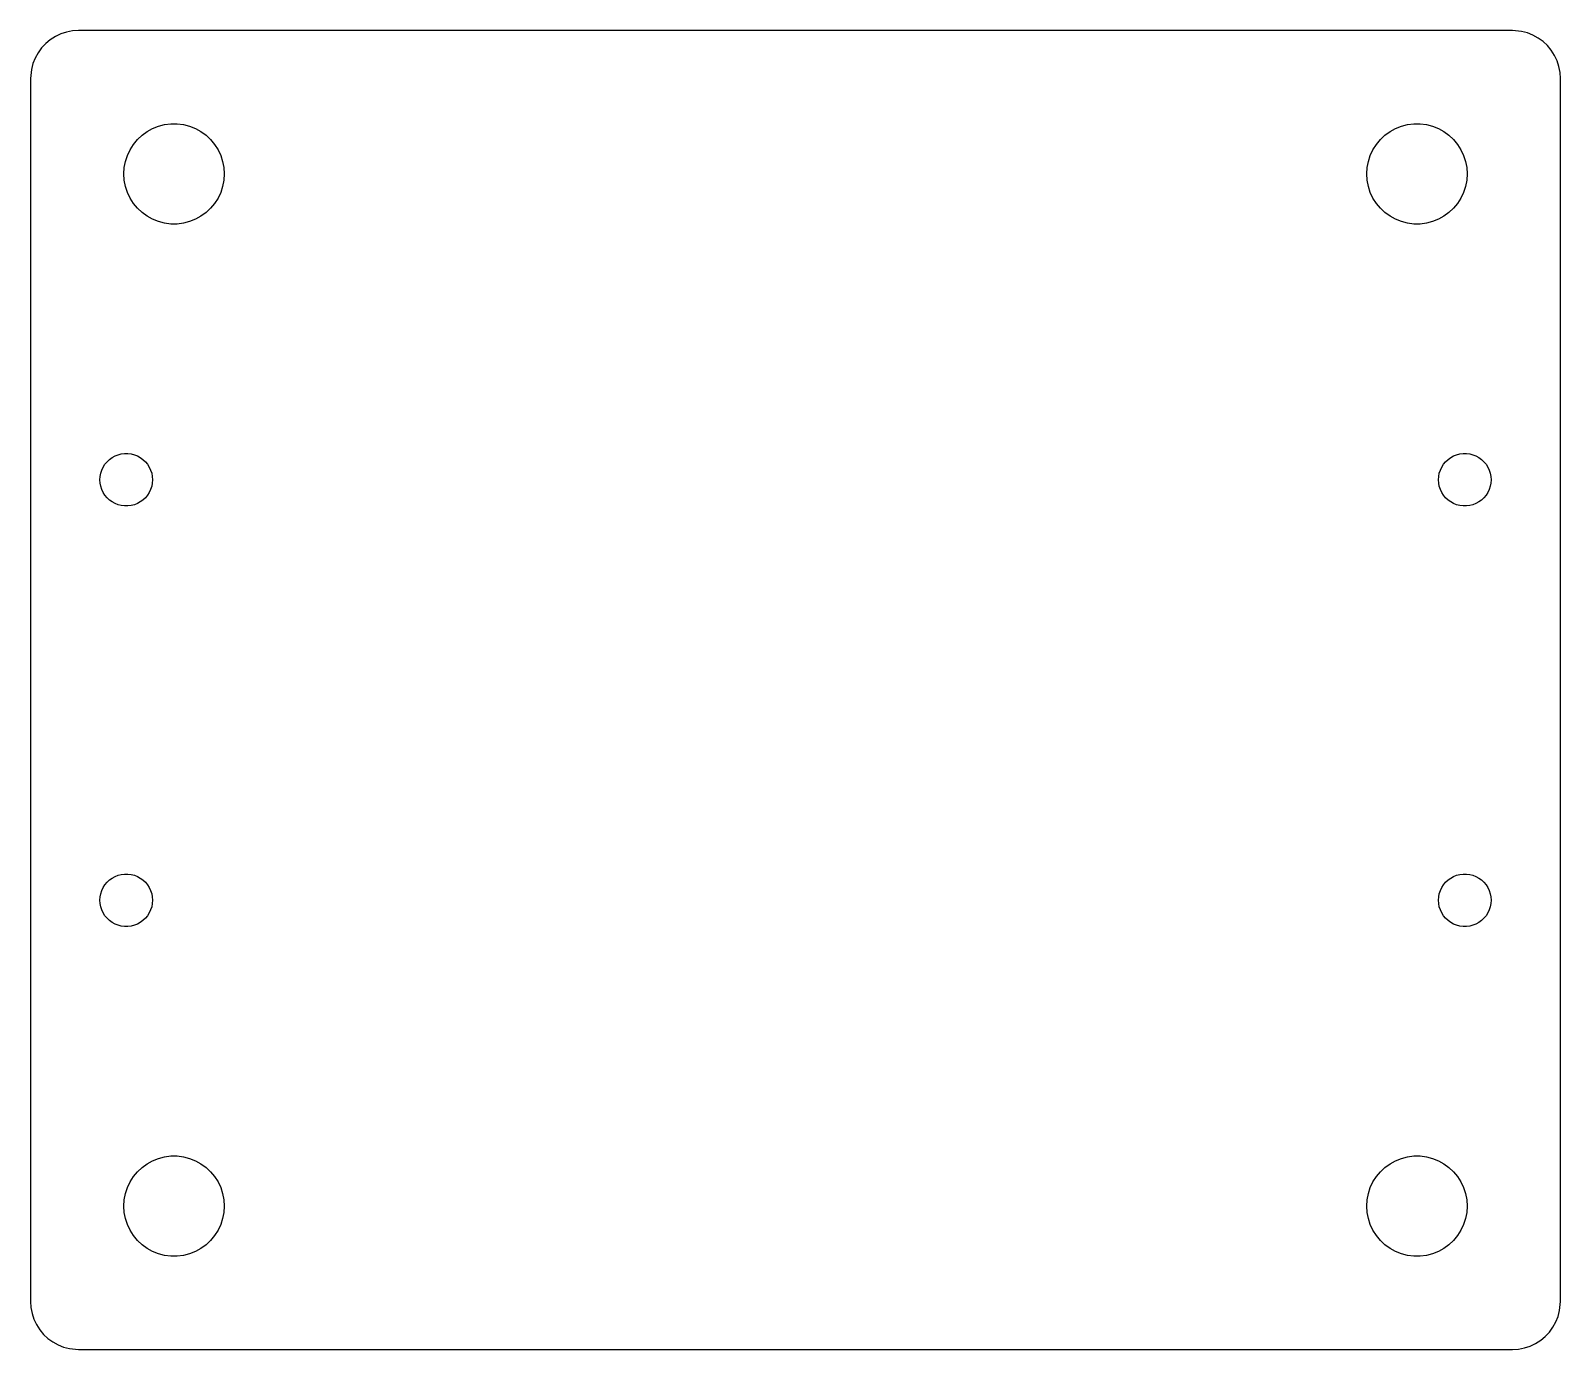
# Model space of a CAD drawing. Header units: metres. Extents: x -80 to 80, y -69 to 69.
import ezdxf

# ---------------------------------------------------------------- set-up
doc = ezdxf.new("R2010")
doc.units = ezdxf.units.M

msp = doc.modelspace()

# ---------------------------------------------------------------- linework, layer by layer
for p, q in [((-76.2435, 68.8429), (-76.8406, 68.6489)), ((-75.6267, 68.9606), (-76.2435, 68.8429)), ((-75, 69), (-75.6267, 68.9606)), ((75, 69), (-75, 69)), ((75.9369, 68.9114), (75, 69)), ((76.5451, 68.7553), (75.9369, 68.9114)), ((-78.4227, 67.6448), (-78.8526, 67.1871)), ((-77.9389, 68.0451), (-78.4227, 67.6448)), ((-77.4088, 68.3815), (-77.9389, 68.0451)), ((-76.8406, 68.6489), (-77.4088, 68.3815)), ((77.1289, 68.5241), (76.5451, 68.7553)), ((77.6791, 68.2216), (77.1289, 68.5241)), ((78.1871, 67.8526), (77.6791, 68.2216)), ((78.6448, 67.4227), (78.1871, 67.8526)), ((79.0451, 66.9389), (78.6448, 67.4227)), ((-79.5241, 66.1289), (-79.7553, 65.5451)), ((-79.2216, 66.6791), (-79.5241, 66.1289)), ((-78.8526, 67.1871), (-79.2216, 66.6791)), ((79.3815, 66.4088), (79.0451, 66.9389)), ((79.6489, 65.8406), (79.3815, 66.4088)), ((79.8429, 65.2435), (79.6489, 65.8406)), ((-79.9114, 64.9369), (-80, 64)), ((-80, 64), (-80, -64)), ((-79.7553, 65.5451), (-79.9114, 64.9369)), ((79.9606, 64.6267), (79.8429, 65.2435)), ((80, 64), (79.9606, 64.6267)), ((80, -64), (80, 64)), ((-65.9837, 59.157), (-65.3297, 59.2396)), ((-65.3297, 59.2396), (-64.6703, 59.2396)), ((-64.6703, 59.2396), (-64.0163, 59.157)), ((64.0163, 59.157), (64.6703, 59.2396)), ((64.6703, 59.2396), (65.3297, 59.2396)), ((65.3297, 59.2396), (65.9837, 59.157)), ((-68.8271, 57.5939), (-68.3465, 58.0452)), ((-68.3465, 58.0452), (-67.8131, 58.4327)), ((-67.8131, 58.4327), (-67.2353, 58.7503)), ((-67.2353, 58.7503), (-66.6223, 58.993)), ((-66.6223, 58.993), (-65.9837, 59.157)), ((-64.0163, 59.157), (-63.3777, 58.993)), ((-63.3777, 58.993), (-62.7647, 58.7503)), ((-62.7647, 58.7503), (-62.1869, 58.4327)), ((-62.1869, 58.4327), (-61.6535, 58.0452)), ((-61.6535, 58.0452), (-61.1729, 57.5939)), ((61.1729, 57.5939), (61.6535, 58.0452)), ((61.6535, 58.0452), (62.1869, 58.4327)), ((62.1869, 58.4327), (62.7647, 58.7503)), ((62.7647, 58.7503), (63.3777, 58.993)), ((63.3777, 58.993), (64.0163, 59.157)), ((65.9837, 59.157), (66.6223, 58.993)), ((66.6223, 58.993), (67.2353, 58.7503)), ((67.2353, 58.7503), (67.8131, 58.4327)), ((67.8131, 58.4327), (68.3465, 58.0452)), ((68.3465, 58.0452), (68.8271, 57.5939)), ((-69.8813, 55.9327), (-69.6006, 56.5292)), ((-69.6006, 56.5292), (-69.2473, 57.0859)), ((-69.2473, 57.0859), (-68.8271, 57.5939)), ((-61.1729, 57.5939), (-60.7527, 57.0859)), ((-60.7527, 57.0859), (-60.3994, 56.5292)), ((-60.3994, 56.5292), (-60.1187, 55.9327)), ((60.1187, 55.9327), (60.3994, 56.5292)), ((60.3994, 56.5292), (60.7527, 57.0859)), ((60.7527, 57.0859), (61.1729, 57.5939)), ((68.8271, 57.5939), (69.2473, 57.0859)), ((69.2473, 57.0859), (69.6006, 56.5292)), ((69.6006, 56.5292), (69.8813, 55.9327)), ((-70.25, 54), (-70.2086, 54.658)), ((-70.2086, 54.658), (-70.0851, 55.3056)), ((-70.0851, 55.3056), (-69.8813, 55.9327)), ((-60.1187, 55.9327), (-59.9149, 55.3056)), ((-59.9149, 55.3056), (-59.7914, 54.658)), ((-59.7914, 54.658), (-59.75, 54)), ((59.75, 54), (59.7914, 54.658)), ((59.7914, 54.658), (59.9149, 55.3056)), ((59.9149, 55.3056), (60.1187, 55.9327)), ((69.8813, 55.9327), (70.0851, 55.3056)), ((70.0851, 55.3056), (70.2086, 54.658)), ((70.2086, 54.658), (70.25, 54)), ((-70.2086, 53.342), (-70.25, 54)), ((-70.0851, 52.6944), (-70.2086, 53.342)), ((-59.7914, 53.342), (-59.9149, 52.6944)), ((-59.75, 54), (-59.7914, 53.342)), ((59.7914, 53.342), (59.75, 54)), ((59.9149, 52.6944), (59.7914, 53.342)), ((70.2086, 53.342), (70.0851, 52.6944)), ((70.25, 54), (70.2086, 53.342)), ((-69.8813, 52.0673), (-70.0851, 52.6944)), ((-69.6006, 51.4708), (-69.8813, 52.0673)), ((-69.2473, 50.9141), (-69.6006, 51.4708)), ((-60.3994, 51.4708), (-60.7527, 50.9141)), ((-60.1187, 52.0673), (-60.3994, 51.4708)), ((-59.9149, 52.6944), (-60.1187, 52.0673)), ((60.1187, 52.0673), (59.9149, 52.6944)), ((60.3994, 51.4708), (60.1187, 52.0673)), ((60.7527, 50.9141), (60.3994, 51.4708)), ((69.6006, 51.4708), (69.2473, 50.9141)), ((69.8813, 52.0673), (69.6006, 51.4708)), ((70.0851, 52.6944), (69.8813, 52.0673)), ((-68.8271, 50.4061), (-69.2473, 50.9141)), ((-68.3465, 49.9548), (-68.8271, 50.4061)), ((-67.8131, 49.5673), (-68.3465, 49.9548)), ((-61.6535, 49.9548), (-62.1869, 49.5673)), ((-61.1729, 50.4061), (-61.6535, 49.9548)), ((-60.7527, 50.9141), (-61.1729, 50.4061)), ((61.1729, 50.4061), (60.7527, 50.9141)), ((61.6535, 49.9548), (61.1729, 50.4061)), ((62.1869, 49.5673), (61.6535, 49.9548)), ((68.3465, 49.9548), (67.8131, 49.5673)), ((68.8271, 50.4061), (68.3465, 49.9548)), ((69.2473, 50.9141), (68.8271, 50.4061)), ((-67.2353, 49.2497), (-67.8131, 49.5673)), ((-66.6223, 49.007), (-67.2353, 49.2497)), ((-65.9837, 48.843), (-66.6223, 49.007)), ((-65.3297, 48.7604), (-65.9837, 48.843)), ((-64.6703, 48.7604), (-65.3297, 48.7604)), ((-64.0163, 48.843), (-64.6703, 48.7604)), ((-63.3777, 49.007), (-64.0163, 48.843)), ((-62.7647, 49.2497), (-63.3777, 49.007)), ((-62.1869, 49.5673), (-62.7647, 49.2497)), ((62.7647, 49.2497), (62.1869, 49.5673)), ((63.3777, 49.007), (62.7647, 49.2497)), ((64.0163, 48.843), (63.3777, 49.007)), ((64.6703, 48.7604), (64.0163, 48.843)), ((65.3297, 48.7604), (64.6703, 48.7604)), ((65.9837, 48.843), (65.3297, 48.7604)), ((66.6223, 49.007), (65.9837, 48.843)), ((67.2353, 49.2497), (66.6223, 49.007)), ((67.8131, 49.5673), (67.2353, 49.2497)), ((-72.0047, 23.8825), (-71.7529, 24.1189)), ((-71.7529, 24.1189), (-71.4735, 24.3219)), ((-71.4735, 24.3219), (-71.1709, 24.4883)), ((-71.1709, 24.4883), (-70.8498, 24.6154)), ((-70.8498, 24.6154), (-70.5153, 24.7013)), ((-70.5153, 24.7013), (-70.1727, 24.7446)), ((-70.1727, 24.7446), (-69.8273, 24.7446)), ((-69.8273, 24.7446), (-69.4847, 24.7013)), ((-69.4847, 24.7013), (-69.1502, 24.6154)), ((-69.1502, 24.6154), (-68.8291, 24.4883)), ((-68.8291, 24.4883), (-68.5265, 24.3219)), ((-68.5265, 24.3219), (-68.2471, 24.1189)), ((-68.2471, 24.1189), (-67.9953, 23.8825)), ((67.9953, 23.8825), (68.2471, 24.1189)), ((68.2471, 24.1189), (68.5265, 24.3219)), ((68.5265, 24.3219), (68.8291, 24.4883)), ((68.8291, 24.4883), (69.1502, 24.6154)), ((69.1502, 24.6154), (69.4847, 24.7013)), ((69.4847, 24.7013), (69.8273, 24.7446)), ((69.8273, 24.7446), (70.1727, 24.7446)), ((70.1727, 24.7446), (70.5153, 24.7013)), ((70.5153, 24.7013), (70.8498, 24.6154)), ((70.8498, 24.6154), (71.1709, 24.4883)), ((71.1709, 24.4883), (71.4735, 24.3219)), ((71.4735, 24.3219), (71.7529, 24.1189)), ((71.7529, 24.1189), (72.0047, 23.8825)), ((-72.7283, 22.3447), (-72.6636, 22.6839)), ((-72.6636, 22.6839), (-72.5569, 23.0123)), ((-72.5569, 23.0123), (-72.4098, 23.3248)), ((-72.4098, 23.3248), (-72.2248, 23.6164)), ((-72.2248, 23.6164), (-72.0047, 23.8825)), ((-67.9953, 23.8825), (-67.7752, 23.6164)), ((-67.7752, 23.6164), (-67.5902, 23.3248)), ((-67.5902, 23.3248), (-67.4431, 23.0123)), ((-67.4431, 23.0123), (-67.3364, 22.6839)), ((-67.3364, 22.6839), (-67.2717, 22.3447)), ((67.2717, 22.3447), (67.3364, 22.6839)), ((67.3364, 22.6839), (67.4431, 23.0123)), ((67.4431, 23.0123), (67.5902, 23.3248)), ((67.5902, 23.3248), (67.7752, 23.6164)), ((67.7752, 23.6164), (67.9953, 23.8825)), ((72.0047, 23.8825), (72.2248, 23.6164)), ((72.2248, 23.6164), (72.4098, 23.3248)), ((72.4098, 23.3248), (72.5569, 23.0123)), ((72.5569, 23.0123), (72.6636, 22.6839)), ((72.6636, 22.6839), (72.7283, 22.3447)), ((-72.75, 22), (-72.7283, 22.3447)), ((-72.7283, 21.6553), (-72.75, 22)), ((-72.6636, 21.3161), (-72.7283, 21.6553)), ((-72.5569, 20.9877), (-72.6636, 21.3161)), ((-72.4098, 20.6752), (-72.5569, 20.9877)), ((-67.4431, 20.9877), (-67.5902, 20.6752)), ((-67.3364, 21.3161), (-67.4431, 20.9877)), ((-67.2717, 21.6553), (-67.3364, 21.3161)), ((-67.2717, 22.3447), (-67.25, 22)), ((-67.25, 22), (-67.2717, 21.6553)), ((67.25, 22), (67.2717, 22.3447)), ((67.2717, 21.6553), (67.25, 22)), ((67.3364, 21.3161), (67.2717, 21.6553)), ((67.4431, 20.9877), (67.3364, 21.3161)), ((67.5902, 20.6752), (67.4431, 20.9877)), ((72.5569, 20.9877), (72.4098, 20.6752)), ((72.6636, 21.3161), (72.5569, 20.9877)), ((72.7283, 21.6553), (72.6636, 21.3161)), ((72.7283, 22.3447), (72.75, 22)), ((72.75, 22), (72.7283, 21.6553)), ((-72.2248, 20.3836), (-72.4098, 20.6752)), ((-72.0047, 20.1175), (-72.2248, 20.3836)), ((-71.7529, 19.8811), (-72.0047, 20.1175)), ((-71.4735, 19.6781), (-71.7529, 19.8811)), ((-71.1709, 19.5117), (-71.4735, 19.6781)), ((-70.8498, 19.3846), (-71.1709, 19.5117)), ((-70.5153, 19.2987), (-70.8498, 19.3846)), ((-70.1727, 19.2554), (-70.5153, 19.2987)), ((-69.8273, 19.2554), (-70.1727, 19.2554)), ((-69.4847, 19.2987), (-69.8273, 19.2554)), ((-69.1502, 19.3846), (-69.4847, 19.2987)), ((-68.8291, 19.5117), (-69.1502, 19.3846)), ((-68.5265, 19.6781), (-68.8291, 19.5117)), ((-68.2471, 19.8811), (-68.5265, 19.6781)), ((-67.9953, 20.1175), (-68.2471, 19.8811)), ((-67.7752, 20.3836), (-67.9953, 20.1175)), ((-67.5902, 20.6752), (-67.7752, 20.3836)), ((67.7752, 20.3836), (67.5902, 20.6752)), ((67.9953, 20.1175), (67.7752, 20.3836)), ((68.2471, 19.8811), (67.9953, 20.1175)), ((68.5265, 19.6781), (68.2471, 19.8811)), ((68.8291, 19.5117), (68.5265, 19.6781)), ((69.1502, 19.3846), (68.8291, 19.5117)), ((69.4847, 19.2987), (69.1502, 19.3846)), ((69.8273, 19.2554), (69.4847, 19.2987)), ((70.1727, 19.2554), (69.8273, 19.2554)), ((70.5153, 19.2987), (70.1727, 19.2554)), ((70.8498, 19.3846), (70.5153, 19.2987)), ((71.1709, 19.5117), (70.8498, 19.3846)), ((71.4735, 19.6781), (71.1709, 19.5117)), ((71.7529, 19.8811), (71.4735, 19.6781)), ((72.0047, 20.1175), (71.7529, 19.8811)), ((72.2248, 20.3836), (72.0047, 20.1175)), ((72.4098, 20.6752), (72.2248, 20.3836)), ((-72.5569, -20.9877), (-72.4098, -20.6752)), ((-72.4098, -20.6752), (-72.2248, -20.3836)), ((-72.2248, -20.3836), (-72.0047, -20.1175)), ((-72.0047, -20.1175), (-71.7529, -19.8811)), ((-71.7529, -19.8811), (-71.4735, -19.6781)), ((-71.4735, -19.6781), (-71.1709, -19.5117)), ((-71.1709, -19.5117), (-70.8498, -19.3846)), ((-70.8498, -19.3846), (-70.5153, -19.2987)), ((-70.5153, -19.2987), (-70.1727, -19.2554)), ((-70.1727, -19.2554), (-69.8273, -19.2554)), ((-69.8273, -19.2554), (-69.4847, -19.2987)), ((-69.4847, -19.2987), (-69.1502, -19.3846)), ((-69.1502, -19.3846), (-68.8291, -19.5117)), ((-68.8291, -19.5117), (-68.5265, -19.6781)), ((-68.5265, -19.6781), (-68.2471, -19.8811)), ((-68.2471, -19.8811), (-67.9953, -20.1175)), ((-67.9953, -20.1175), (-67.7752, -20.3836)), ((-67.7752, -20.3836), (-67.5902, -20.6752)), ((-67.5902, -20.6752), (-67.4431, -20.9877)), ((67.4431, -20.9877), (67.5902, -20.6752)), ((67.5902, -20.6752), (67.7752, -20.3836)), ((67.7752, -20.3836), (67.9953, -20.1175)), ((67.9953, -20.1175), (68.2471, -19.8811)), ((68.2471, -19.8811), (68.5265, -19.6781)), ((68.5265, -19.6781), (68.8291, -19.5117)), ((68.8291, -19.5117), (69.1502, -19.3846)), ((69.1502, -19.3846), (69.4847, -19.2987)), ((69.4847, -19.2987), (69.8273, -19.2554)), ((69.8273, -19.2554), (70.1727, -19.2554)), ((70.1727, -19.2554), (70.5153, -19.2987)), ((70.5153, -19.2987), (70.8498, -19.3846)), ((70.8498, -19.3846), (71.1709, -19.5117)), ((71.1709, -19.5117), (71.4735, -19.6781)), ((71.4735, -19.6781), (71.7529, -19.8811)), ((71.7529, -19.8811), (72.0047, -20.1175)), ((72.0047, -20.1175), (72.2248, -20.3836)), ((72.2248, -20.3836), (72.4098, -20.6752)), ((72.4098, -20.6752), (72.5569, -20.9877)), ((-72.75, -22), (-72.7283, -21.6553)), ((-72.7283, -22.3447), (-72.75, -22)), ((-72.7283, -21.6553), (-72.6636, -21.3161)), ((-72.6636, -22.6839), (-72.7283, -22.3447)), ((-72.6636, -21.3161), (-72.5569, -20.9877)), ((-67.4431, -20.9877), (-67.3364, -21.3161)), ((-67.3364, -21.3161), (-67.2717, -21.6553)), ((-67.2717, -22.3447), (-67.3364, -22.6839)), ((-67.2717, -21.6553), (-67.25, -22)), ((-67.25, -22), (-67.2717, -22.3447)), ((67.25, -22), (67.2717, -21.6553)), ((67.2717, -22.3447), (67.25, -22)), ((67.2717, -21.6553), (67.3364, -21.3161)), ((67.3364, -22.6839), (67.2717, -22.3447)), ((67.3364, -21.3161), (67.4431, -20.9877)), ((72.5569, -20.9877), (72.6636, -21.3161)), ((72.6636, -21.3161), (72.7283, -21.6553)), ((72.7283, -22.3447), (72.6636, -22.6839)), ((72.7283, -21.6553), (72.75, -22)), ((72.75, -22), (72.7283, -22.3447)), ((-72.5569, -23.0123), (-72.6636, -22.6839)), ((-72.4098, -23.3248), (-72.5569, -23.0123)), ((-72.2248, -23.6164), (-72.4098, -23.3248)), ((-72.0047, -23.8825), (-72.2248, -23.6164)), ((-71.7529, -24.1189), (-72.0047, -23.8825)), ((-67.9953, -23.8825), (-68.2471, -24.1189)), ((-67.7752, -23.6164), (-67.9953, -23.8825)), ((-67.5902, -23.3248), (-67.7752, -23.6164)), ((-67.4431, -23.0123), (-67.5902, -23.3248)), ((-67.3364, -22.6839), (-67.4431, -23.0123)), ((67.4431, -23.0123), (67.3364, -22.6839)), ((67.5902, -23.3248), (67.4431, -23.0123)), ((67.7752, -23.6164), (67.5902, -23.3248)), ((67.9953, -23.8825), (67.7752, -23.6164)), ((68.2471, -24.1189), (67.9953, -23.8825)), ((72.0047, -23.8825), (71.7529, -24.1189)), ((72.2248, -23.6164), (72.0047, -23.8825)), ((72.4098, -23.3248), (72.2248, -23.6164)), ((72.5569, -23.0123), (72.4098, -23.3248)), ((72.6636, -22.6839), (72.5569, -23.0123)), ((-71.4735, -24.3219), (-71.7529, -24.1189)), ((-71.1709, -24.4883), (-71.4735, -24.3219)), ((-70.8498, -24.6154), (-71.1709, -24.4883)), ((-70.5153, -24.7013), (-70.8498, -24.6154)), ((-70.1727, -24.7446), (-70.5153, -24.7013)), ((-69.8273, -24.7446), (-70.1727, -24.7446)), ((-69.4847, -24.7013), (-69.8273, -24.7446)), ((-69.1502, -24.6154), (-69.4847, -24.7013)), ((-68.8291, -24.4883), (-69.1502, -24.6154)), ((-68.5265, -24.3219), (-68.8291, -24.4883)), ((-68.2471, -24.1189), (-68.5265, -24.3219)), ((68.5265, -24.3219), (68.2471, -24.1189)), ((68.8291, -24.4883), (68.5265, -24.3219)), ((69.1502, -24.6154), (68.8291, -24.4883)), ((69.4847, -24.7013), (69.1502, -24.6154)), ((69.8273, -24.7446), (69.4847, -24.7013)), ((70.1727, -24.7446), (69.8273, -24.7446)), ((70.5153, -24.7013), (70.1727, -24.7446)), ((70.8498, -24.6154), (70.5153, -24.7013)), ((71.1709, -24.4883), (70.8498, -24.6154)), ((71.4735, -24.3219), (71.1709, -24.4883)), ((71.7529, -24.1189), (71.4735, -24.3219)), ((-68.3465, -49.9548), (-67.8131, -49.5673)), ((-67.8131, -49.5673), (-67.2353, -49.2497)), ((-67.2353, -49.2497), (-66.6223, -49.007)), ((-66.6223, -49.007), (-65.9837, -48.843)), ((-65.9837, -48.843), (-65.3297, -48.7604)), ((-65.3297, -48.7604), (-64.6703, -48.7604)), ((-64.6703, -48.7604), (-64.0163, -48.843)), ((-64.0163, -48.843), (-63.3777, -49.007)), ((-63.3777, -49.007), (-62.7647, -49.2497)), ((-62.7647, -49.2497), (-62.1869, -49.5673)), ((-62.1869, -49.5673), (-61.6535, -49.9548)), ((61.6535, -49.9548), (62.1869, -49.5673)), ((62.1869, -49.5673), (62.7647, -49.2497)), ((62.7647, -49.2497), (63.3777, -49.007)), ((63.3777, -49.007), (64.0163, -48.843)), ((64.0163, -48.843), (64.6703, -48.7604)), ((64.6703, -48.7604), (65.3297, -48.7604)), ((65.3297, -48.7604), (65.9837, -48.843)), ((65.9837, -48.843), (66.6223, -49.007)), ((66.6223, -49.007), (67.2353, -49.2497)), ((67.2353, -49.2497), (67.8131, -49.5673)), ((67.8131, -49.5673), (68.3465, -49.9548)), ((-69.6006, -51.4708), (-69.2473, -50.9141)), ((-69.2473, -50.9141), (-68.8271, -50.4061)), ((-68.8271, -50.4061), (-68.3465, -49.9548)), ((-61.6535, -49.9548), (-61.1729, -50.4061)), ((-61.1729, -50.4061), (-60.7527, -50.9141)), ((-60.7527, -50.9141), (-60.3994, -51.4708)), ((60.3994, -51.4708), (60.7527, -50.9141)), ((60.7527, -50.9141), (61.1729, -50.4061)), ((61.1729, -50.4061), (61.6535, -49.9548)), ((68.3465, -49.9548), (68.8271, -50.4061)), ((68.8271, -50.4061), (69.2473, -50.9141)), ((69.2473, -50.9141), (69.6006, -51.4708)), ((-70.2086, -53.342), (-70.0851, -52.6944)), ((-70.0851, -52.6944), (-69.8813, -52.0673)), ((-69.8813, -52.0673), (-69.6006, -51.4708)), ((-60.3994, -51.4708), (-60.1187, -52.0673)), ((-60.1187, -52.0673), (-59.9149, -52.6944)), ((-59.9149, -52.6944), (-59.7914, -53.342)), ((59.7914, -53.342), (59.9149, -52.6944)), ((59.9149, -52.6944), (60.1187, -52.0673)), ((60.1187, -52.0673), (60.3994, -51.4708)), ((69.6006, -51.4708), (69.8813, -52.0673)), ((69.8813, -52.0673), (70.0851, -52.6944)), ((70.0851, -52.6944), (70.2086, -53.342)), ((-70.25, -54), (-70.2086, -53.342)), ((-70.2086, -54.658), (-70.25, -54)), ((-59.7914, -53.342), (-59.75, -54)), ((-59.75, -54), (-59.7914, -54.658)), ((59.75, -54), (59.7914, -53.342)), ((59.7914, -54.658), (59.75, -54)), ((70.2086, -53.342), (70.25, -54)), ((70.25, -54), (70.2086, -54.658)), ((-70.0851, -55.3056), (-70.2086, -54.658)), ((-69.8813, -55.9327), (-70.0851, -55.3056)), ((-69.6006, -56.5292), (-69.8813, -55.9327)), ((-60.1187, -55.9327), (-60.3994, -56.5292)), ((-59.9149, -55.3056), (-60.1187, -55.9327)), ((-59.7914, -54.658), (-59.9149, -55.3056)), ((59.9149, -55.3056), (59.7914, -54.658)), ((60.1187, -55.9327), (59.9149, -55.3056)), ((60.3994, -56.5292), (60.1187, -55.9327)), ((69.8813, -55.9327), (69.6006, -56.5292)), ((70.0851, -55.3056), (69.8813, -55.9327)), ((70.2086, -54.658), (70.0851, -55.3056)), ((-69.2473, -57.0859), (-69.6006, -56.5292)), ((-68.8271, -57.5939), (-69.2473, -57.0859)), ((-68.3465, -58.0452), (-68.8271, -57.5939)), ((-61.1729, -57.5939), (-61.6535, -58.0452)), ((-60.7527, -57.0859), (-61.1729, -57.5939)), ((-60.3994, -56.5292), (-60.7527, -57.0859)), ((60.7527, -57.0859), (60.3994, -56.5292)), ((61.1729, -57.5939), (60.7527, -57.0859)), ((61.6535, -58.0452), (61.1729, -57.5939)), ((68.8271, -57.5939), (68.3465, -58.0452)), ((69.2473, -57.0859), (68.8271, -57.5939)), ((69.6006, -56.5292), (69.2473, -57.0859)), ((-67.8131, -58.4327), (-68.3465, -58.0452)), ((-67.2353, -58.7503), (-67.8131, -58.4327)), ((-66.6223, -58.993), (-67.2353, -58.7503)), ((-65.9837, -59.157), (-66.6223, -58.993)), ((-65.3297, -59.2396), (-65.9837, -59.157)), ((-64.0163, -59.157), (-64.6703, -59.2396)), ((-63.3777, -58.993), (-64.0163, -59.157)), ((-62.7647, -58.7503), (-63.3777, -58.993)), ((-62.1869, -58.4327), (-62.7647, -58.7503)), ((-61.6535, -58.0452), (-62.1869, -58.4327)), ((62.1869, -58.4327), (61.6535, -58.0452)), ((62.7647, -58.7503), (62.1869, -58.4327)), ((63.3777, -58.993), (62.7647, -58.7503)), ((64.0163, -59.157), (63.3777, -58.993)), ((64.6703, -59.2396), (64.0163, -59.157)), ((65.9837, -59.157), (65.3297, -59.2396)), ((66.6223, -58.993), (65.9837, -59.157)), ((67.2353, -58.7503), (66.6223, -58.993)), ((67.8131, -58.4327), (67.2353, -58.7503)), ((68.3465, -58.0452), (67.8131, -58.4327)), ((-64.6703, -59.2396), (-65.3297, -59.2396)), ((65.3297, -59.2396), (64.6703, -59.2396)), ((-80, -64), (-79.9606, -64.6267)), ((79.9114, -64.9369), (80, -64)), ((-79.9606, -64.6267), (-79.8429, -65.2435)), ((-79.8429, -65.2435), (-79.6489, -65.8406)), ((79.5241, -66.1289), (79.7553, -65.5451)), ((79.7553, -65.5451), (79.9114, -64.9369)), ((-79.6489, -65.8406), (-79.3815, -66.4088)), ((-79.3815, -66.4088), (-79.0451, -66.9389)), ((-79.0451, -66.9389), (-78.6448, -67.4227)), ((78.4227, -67.6448), (78.8526, -67.1871)), ((78.8526, -67.1871), (79.2216, -66.6791)), ((79.2216, -66.6791), (79.5241, -66.1289)), ((-78.6448, -67.4227), (-78.1871, -67.8526)), ((-78.1871, -67.8526), (-77.6791, -68.2216)), ((-77.6791, -68.2216), (-77.1289, -68.5241)), ((-77.1289, -68.5241), (-76.5451, -68.7553)), ((-76.5451, -68.7553), (-75.9369, -68.9114)), ((76.2435, -68.8429), (76.8406, -68.6489)), ((76.8406, -68.6489), (77.4088, -68.3815)), ((77.4088, -68.3815), (77.9389, -68.0451)), ((77.9389, -68.0451), (78.4227, -67.6448)), ((-75.9369, -68.9114), (-75, -69)), ((-75, -69), (75, -69)), ((75, -69), (75.6267, -68.9606)), ((75.6267, -68.9606), (76.2435, -68.8429))]:
    msp.add_line(p, q)

doc.saveas('drawing.dxf')
